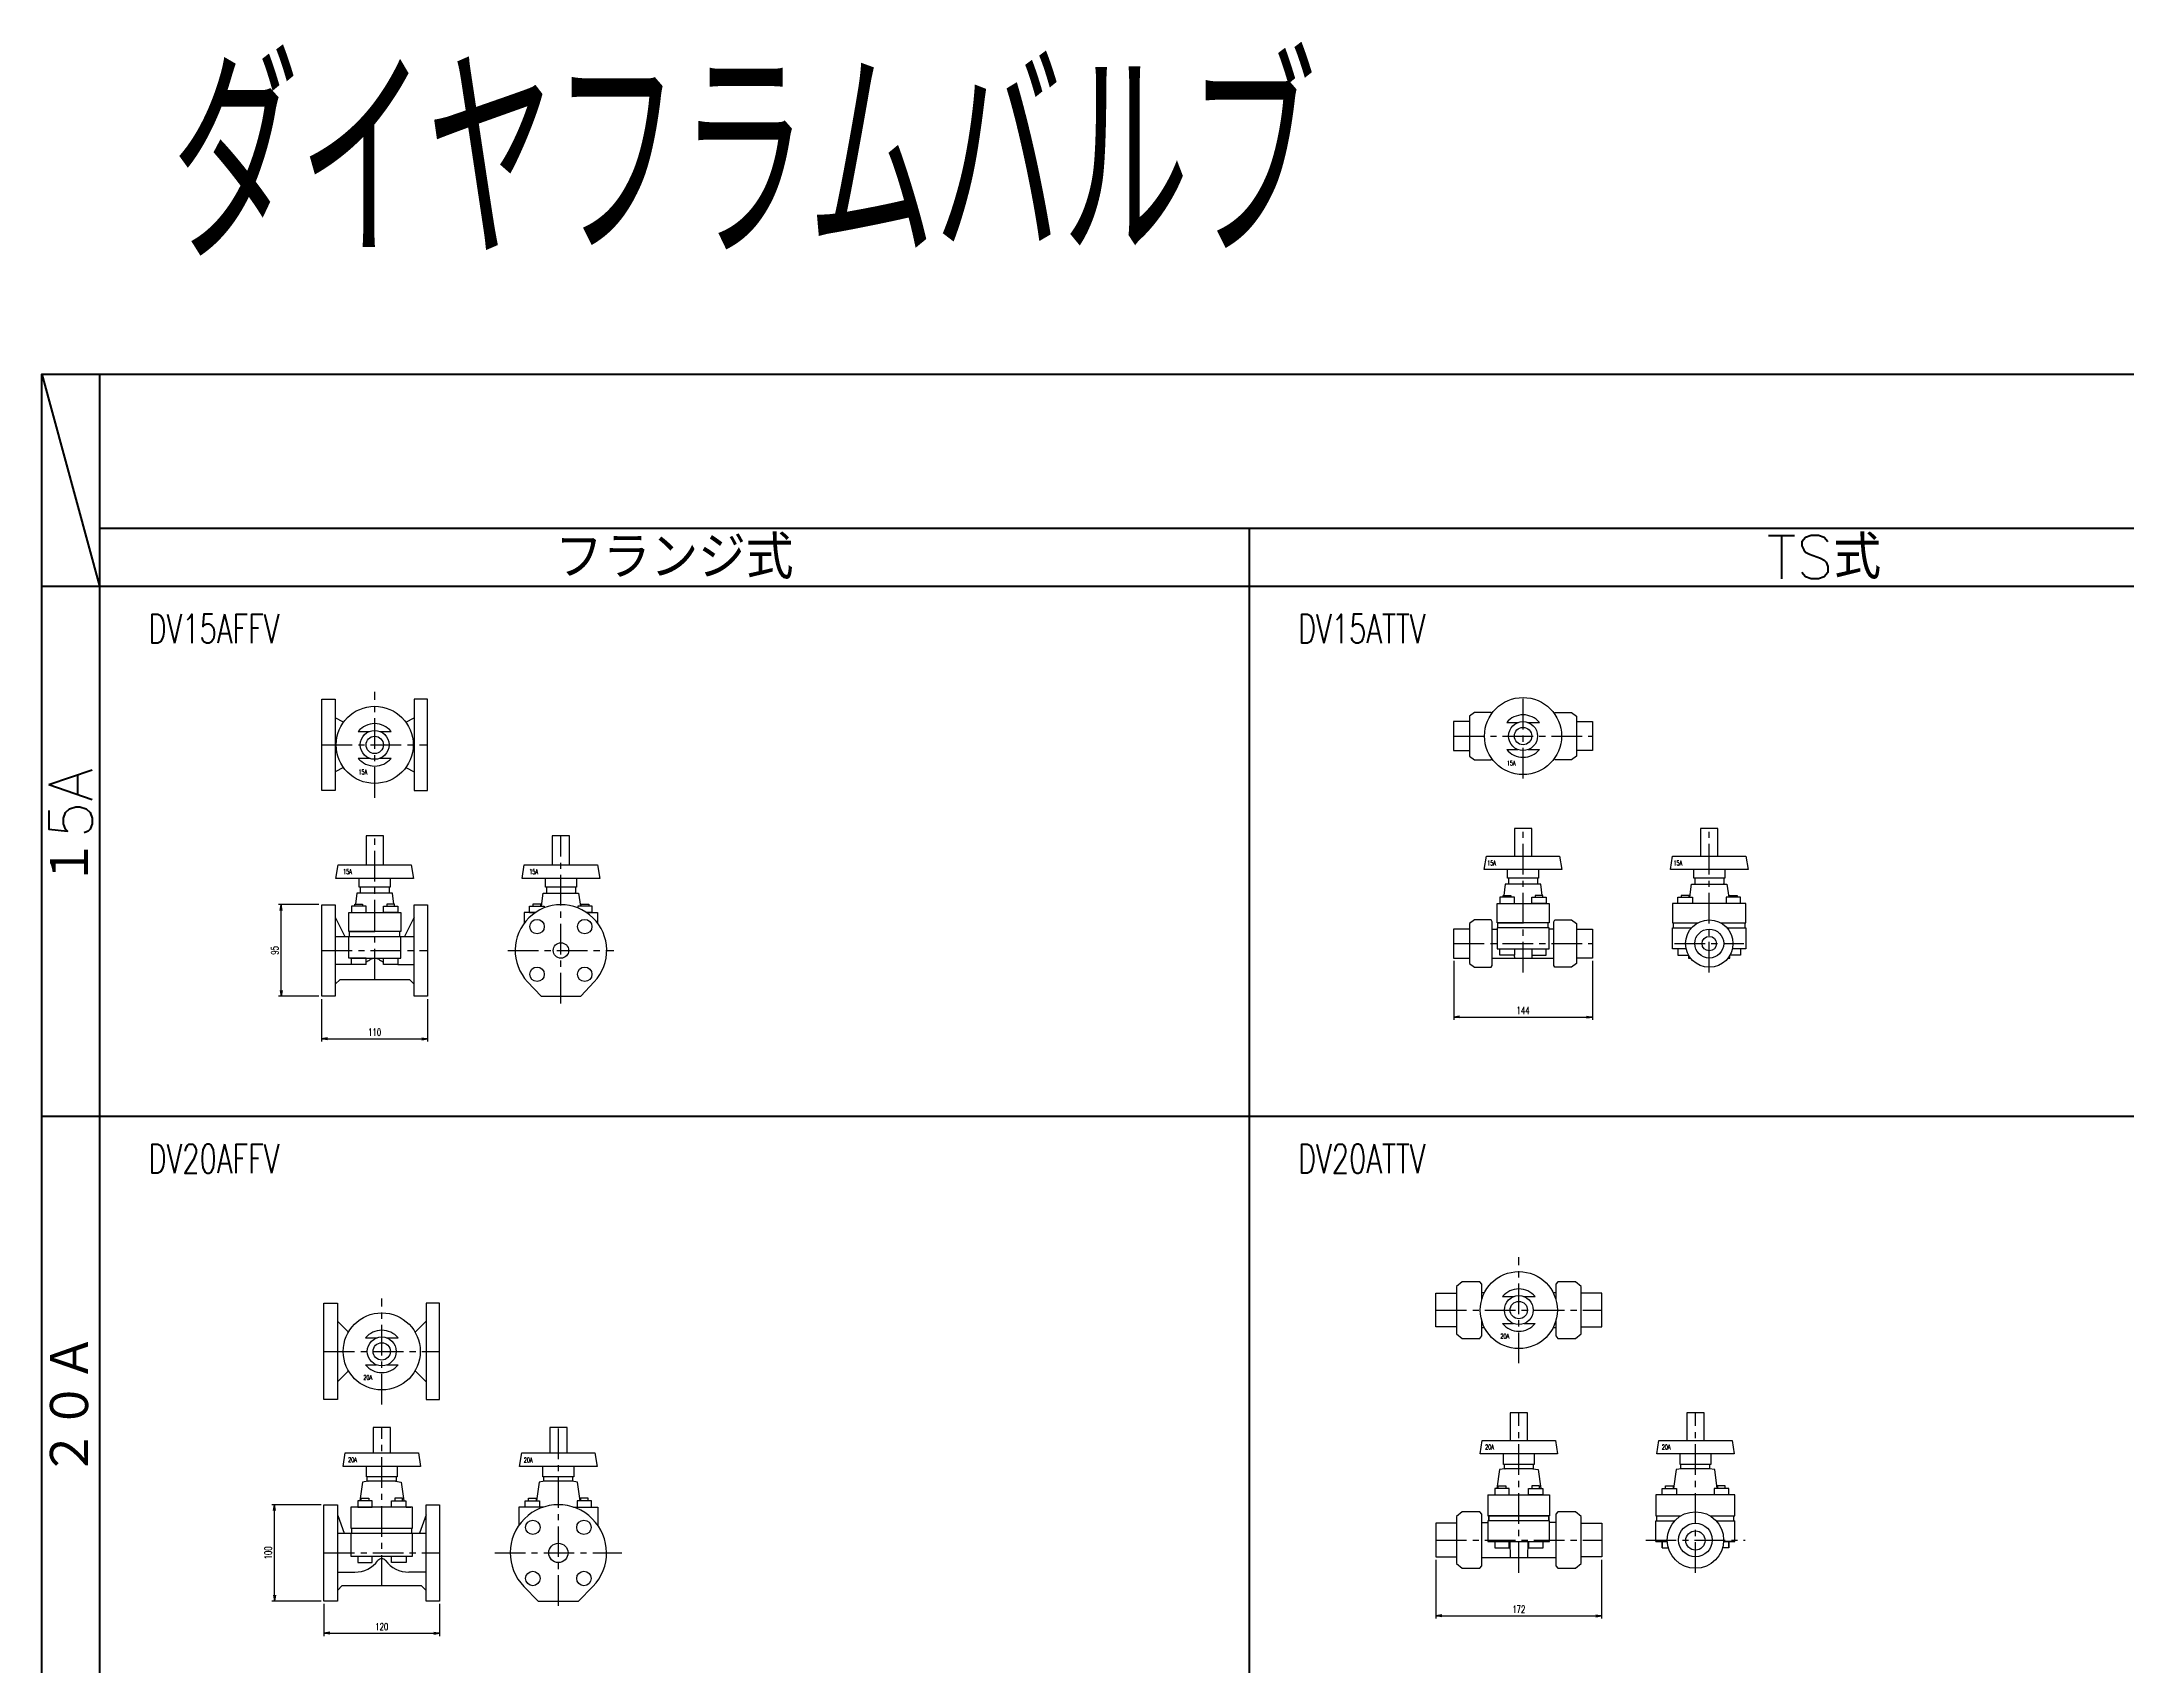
# Model space of a CAD drawing. Header units: millimetres. Extents: x 1711 to 90196, y -23291 to 8516.
# Drawn here: x 28733 to 30897, y -12913 to -11229 of the extents above; entities that cross this region are included whole.
import ezdxf

# ---------------------------------------------------------------- set-up
doc = ezdxf.new("R2010")
doc.units = ezdxf.units.MM
doc.header["$PDMODE"] = 35
doc.linetypes.add('CENTER', pattern=[50.8, 31.75, -6.35, 6.35, -6.35])
for name, color, linetype in [('CEN', 2, 'CENTER'), ('TEXT', 7, 'Continuous'), ('寸法', 2, 'Continuous'), ('配管-CVP', 4, 'Continuous')]:
    doc.layers.add(name, color=color, linetype=linetype)
doc.layers.add('line', color=153, linetype='Continuous', lineweight=50)
doc.styles.add('kpk', font='romans.shx', dxfattribs={"width": 0.7, "bigfont": 'extfont2.shx'})
doc.styles.get("Standard").update_dxf_attribs({"font": 'romans.shx', "bigfont": 'extfont.shx'})
doc.dimstyles.new('KPK-3', dxfattribs={"dimscale": 3, "dimtxt": 2.5, "dimasz": 2, "dimexe": 1, "dimexo": 1, "dimgap": 1, "dimtad": 3, "dimdec": 1, "dimdsep": 46, "dimtxsty": 'kpk', "dimblk": 'OPEN', "dimcen": 2.5, "dimclrd": 2, "dimclre": 2, "dimclrt": 4, "dimadec": 1, "dimazin": 2, "dimtfac": 1, "dimtdec": 1, "dimtmove": 0, "dimatfit": 2, "dimldrblk": 'OPEN', "dimfxl": 0, "dimlwd": -1, "dimlwe": -1, "dimarcsym": 0})

# ---------------------------------------------------------------- blocks, each defined once
blk = doc.blocks.new('_Open')
at = {"color": 0, "linetype": 'ByBlock', "lineweight": -2}
for p, q in [((-1, 0.17), (0, 0)), ((-1, -0.17), (0, 0)), ((0, 0), (-1, 0))]:
    blk.add_line(p, q, dxfattribs=at)
blk = doc.blocks.new('*D3055')
at = {"layer": 'Defpoints', "color": 0, "transparency": 16777216}
for p in [(29023.4, -12219.1), (29133.4, -12219.1), (29133.4, -12263.2)]:
    blk.add_point(p, dxfattribs=at)
at = {"layer": '寸法', "color": 2, "transparency": 16777216}
for p, q in [((29023.4, -12222.1), (29023.4, -12266.2)), ((29133.4, -12222.1), (29133.4, -12266.2)), ((29029.4, -12263.2), (29127.4, -12263.2))]:
    blk.add_line(p, q, dxfattribs=at)
at = {"layer": '寸法', "color": 2, "transparency": 16777216, "xscale": 6, "yscale": 6, "zscale": 6, "rotation": 180}
blk.add_blockref('_Open', (29023.4, -12263.2), dxfattribs=at)
at = {"layer": '寸法', "color": 2, "transparency": 16777216, "xscale": 6, "yscale": 6, "zscale": 6}
blk.add_blockref('_Open', (29133.4, -12263.2), dxfattribs=at)
at = {"layer": '寸法', "color": 4, "transparency": 16777216, "insert": (29078.4, -12256.5), "char_height": 7.5, "attachment_point": 5, "style": 'kpk', "bg_fill": 3, "box_fill_scale": 1.1, "bg_fill_color": 256, "bg_fill_true_color": 13158600, "bg_fill_transparency": 0}
blk.add_mtext('110', dxfattribs=at)
blk = doc.blocks.new('*D3056')
at = {"layer": 'Defpoints', "color": 0, "transparency": 16777216}
for p in [(29025.8, -12846.7), (29145.8, -12846.7), (29145.8, -12880.1)]:
    blk.add_point(p, dxfattribs=at)
at = {"layer": '寸法', "color": 2, "transparency": 16777216}
for p, q in [((29025.8, -12849.7), (29025.8, -12883.1)), ((29145.8, -12849.7), (29145.8, -12883.1)), ((29031.8, -12880.1), (29139.8, -12880.1))]:
    blk.add_line(p, q, dxfattribs=at)
at = {"layer": '寸法', "color": 2, "transparency": 16777216, "xscale": 6, "yscale": 6, "zscale": 6, "rotation": 180}
blk.add_blockref('_Open', (29025.8, -12880.1), dxfattribs=at)
at = {"layer": '寸法', "color": 2, "transparency": 16777216, "xscale": 6, "yscale": 6, "zscale": 6}
blk.add_blockref('_Open', (29145.8, -12880.1), dxfattribs=at)
at = {"layer": '寸法', "color": 4, "transparency": 16777216, "insert": (29085.8, -12873.3), "char_height": 7.5, "attachment_point": 5, "style": 'kpk', "bg_fill": 3, "box_fill_scale": 1.1, "bg_fill_color": 256, "bg_fill_true_color": 13158600, "bg_fill_transparency": 0}
blk.add_mtext('120', dxfattribs=at)
blk = doc.blocks.new('*D3065')
at = {"layer": 'Defpoints', "color": 0, "transparency": 16777216}
for p in [(30198.5, -12179.5), (30342.5, -12179.5), (30342.5, -12240.7)]:
    blk.add_point(p, dxfattribs=at)
at = {"layer": '寸法', "color": 2, "transparency": 16777216}
for p, q in [((30198.5, -12182.5), (30198.5, -12243.7)), ((30342.5, -12182.5), (30342.5, -12243.7)), ((30204.5, -12240.7), (30336.5, -12240.7))]:
    blk.add_line(p, q, dxfattribs=at)
at = {"layer": '寸法', "color": 2, "transparency": 16777216, "xscale": 6, "yscale": 6, "zscale": 6, "rotation": 180}
blk.add_blockref('_Open', (30198.5, -12240.7), dxfattribs=at)
at = {"layer": '寸法', "color": 2, "transparency": 16777216, "xscale": 6, "yscale": 6, "zscale": 6}
blk.add_blockref('_Open', (30342.5, -12240.7), dxfattribs=at)
at = {"layer": '寸法', "color": 4, "transparency": 16777216, "insert": (30270.5, -12234), "char_height": 7.5, "attachment_point": 5, "style": 'kpk', "bg_fill": 3, "box_fill_scale": 1.1, "bg_fill_color": 256, "bg_fill_true_color": 13158600, "bg_fill_transparency": 0}
blk.add_mtext('144', dxfattribs=at)
blk = doc.blocks.new('*D3066')
at = {"layer": 'Defpoints', "color": 0, "transparency": 16777216}
for p in [(30180.1, -12800.8), (30352.1, -12800.8), (30352.1, -12861.9)]:
    blk.add_point(p, dxfattribs=at)
at = {"layer": '寸法', "color": 2, "transparency": 16777216}
for p, q in [((30180.1, -12803.8), (30180.1, -12864.9)), ((30352.1, -12803.8), (30352.1, -12864.9)), ((30186.1, -12861.9), (30346.1, -12861.9))]:
    blk.add_line(p, q, dxfattribs=at)
at = {"layer": '寸法', "color": 2, "transparency": 16777216, "xscale": 6, "yscale": 6, "zscale": 6, "rotation": 180}
blk.add_blockref('_Open', (30180.1, -12861.9), dxfattribs=at)
at = {"layer": '寸法', "color": 2, "transparency": 16777216, "xscale": 6, "yscale": 6, "zscale": 6}
blk.add_blockref('_Open', (30352.1, -12861.9), dxfattribs=at)
at = {"layer": '寸法', "color": 4, "transparency": 16777216, "insert": (30266.1, -12855.2), "char_height": 7.5, "attachment_point": 5, "style": 'kpk', "bg_fill": 3, "box_fill_scale": 1.1, "bg_fill_color": 256, "bg_fill_true_color": 13158600, "bg_fill_transparency": 0}
blk.add_mtext('172', dxfattribs=at)
blk = doc.blocks.new('*D3000')
at = {"layer": 'Defpoints', "color": 0, "transparency": 16777216}
for p in [(28981.5, -12124.1), (29023.4, -12124.1), (29023.4, -12219.1)]:
    blk.add_point(p, dxfattribs=at)
at = {"layer": '寸法', "color": 2, "transparency": 16777216}
for p, q in [((29020.4, -12124.1), (28978.5, -12124.1)), ((28981.5, -12213.1), (28981.5, -12130.1)), ((29020.4, -12219.1), (28978.5, -12219.1))]:
    blk.add_line(p, q, dxfattribs=at)
at = {"layer": '寸法', "color": 2, "transparency": 16777216, "xscale": 6, "yscale": 6, "zscale": 6}
for p, rotation in [((28981.5, -12124.1), 90), ((28981.5, -12219.1), 270)]:
    blk.add_blockref('_Open', p, dxfattribs=dict(at, rotation=rotation))
at = {"layer": '寸法', "color": 4, "transparency": 16777216, "insert": (28974.7, -12171.6), "char_height": 7.5, "attachment_point": 5, "rotation": 90, "style": 'kpk', "bg_fill": 3, "box_fill_scale": 1.1, "bg_fill_color": 256, "bg_fill_true_color": 13158600, "bg_fill_transparency": 0}
blk.add_mtext('95', dxfattribs=at)
blk = doc.blocks.new('*D3001')
at = {"layer": 'Defpoints', "color": 0, "transparency": 16777216}
for p in [(28974.6, -12746.7), (29025.8, -12746.7), (29025.8, -12846.7)]:
    blk.add_point(p, dxfattribs=at)
at = {"layer": '寸法', "color": 2, "transparency": 16777216}
for p, q in [((29022.8, -12746.7), (28971.6, -12746.7)), ((28974.6, -12840.7), (28974.6, -12752.7)), ((29022.8, -12846.7), (28971.6, -12846.7))]:
    blk.add_line(p, q, dxfattribs=at)
at = {"layer": '寸法', "color": 2, "transparency": 16777216, "xscale": 6, "yscale": 6, "zscale": 6}
for p, rotation in [((28974.6, -12746.7), 90), ((28974.6, -12846.7), 270)]:
    blk.add_blockref('_Open', p, dxfattribs=dict(at, rotation=rotation))
at = {"layer": '寸法', "color": 4, "transparency": 16777216, "insert": (28967.9, -12796.7), "char_height": 7.5, "attachment_point": 5, "rotation": 90, "style": 'kpk', "bg_fill": 3, "box_fill_scale": 1.1, "bg_fill_color": 256, "bg_fill_true_color": 13158600, "bg_fill_transparency": 0}
blk.add_mtext('100', dxfattribs=at)
blk = doc.blocks.new('A$C6bc3108f')
at = {"layer": 'line'}
for p, q in [((60, 0), (60, -9920)), ((60, -160), (4833.4, -160)), ((1253.3, -160), (1253.3, -9920)), ((0, -220), (4833.4, -220)), ((0, -770), (4833.4, -770))]:
    blk.add_line(p, q, dxfattribs=at)
blk.add_lwpolyline([(0, 0), (4833.4, 0), (4833.4, -9920), (0, -9920), (0, 0), (60, -220)], dxfattribs=at)
for s, insert, char_height, attachment_point in [('フランジ式', (656.7, -190), 45, 5), ('TS式', (1850, -190), 45, 5), ('{\\W0.7;DV15AFFV}', (110.7, -264.1), 30, 4), ('{\\W0.7;DV15ATTV}', (1304, -264.1), 30, 4), ('{\\W0.7;DV20AFFV}', (110.7, -814.1), 30, 4), ('{\\W0.7;DV20ATTV}', (1304, -814.1), 30, 4)]:
    blk.add_mtext(s, dxfattribs=dict(at, insert=insert, char_height=char_height, attachment_point=attachment_point))
at = {"layer": 'line', "char_height": 45, "attachment_point": 5, "rotation": 90}
for s, insert in [('１5A', (30, -470)), ('２０Ａ', (30, -1070))]:
    blk.add_mtext(s, dxfattribs=dict(at, insert=insert))

msp = doc.modelspace()

# ---------------------------------------------------------------- linework, layer by layer
at = {"layer": 'CEN'}
for p, q in [((29078.4392, -12013.3184), (29078.4392, -11903.3184)), ((30270.4707, -11993.1812), (30270.4707, -11905.1812)), ((29023.4392, -11958.3184), (29133.4392, -11958.3184)), ((30198.4707, -11949.1812), (30342.4707, -11949.1812)), ((29078.4392, -12201.6342), (29078.4392, -12052.6342)), ((29271.7652, -12226.6342), (29271.7652, -12052.6342)), ((30270.4707, -12194.4969), (30270.4707, -12045.4969)), ((30463.7967, -12194.4969), (30463.7967, -12045.4969)), ((29023.4392, -12171.6342), (29133.4392, -12171.6342)), ((29216.7652, -12171.6342), (29326.7652, -12171.6342)), ((30198.4707, -12164.4969), (30342.4707, -12164.4969)), ((30427.7967, -12164.4969), (30499.7967, -12164.4969)), ((30266.1139, -12599.8051), (30266.1139, -12489.8051)), ((29085.8004, -12642.6726), (29085.8004, -12532.6726)), ((30180.1139, -12544.8051), (30352.1139, -12544.8051)), ((29025.8004, -12587.6726), (29145.8004, -12587.6726)), ((30266.1139, -12817.3499), (30266.1139, -12651.5499)), ((30449.4399, -12817.3499), (30449.4399, -12651.5499)), ((29085.8004, -12830.7174), (29085.8004, -12666.7174)), ((29269.1265, -12851.7174), (29269.1265, -12666.7174)), ((30180.1139, -12783.3499), (30352.1139, -12783.3499)), ((30397.8399, -12783.3499), (30501.0399, -12783.3499)), ((29025.8004, -12796.7174), (29145.8004, -12796.7174)), ((29203.1265, -12796.7174), (29335.1265, -12796.7174))]:
    msp.add_line(p, q, dxfattribs=at)
at = {"layer": '配管-CVP', "color": 0, "linetype": 'ByBlock'}
for p, q in [((29046.1688, -11934.6832), (29037.4392, -11930.3184)), ((29110.7096, -11934.6832), (29119.4392, -11930.3184)), ((30253.5001, -11935.1812), (30265.0855, -11935.1812)), ((30275.8559, -11935.1812), (30287.4413, -11935.1812)), ((30253.5001, -11963.1812), (30265.0855, -11963.1812)), ((30275.8559, -11963.1812), (30287.4413, -11963.1812)), ((29046.1688, -11981.9536), (29037.4392, -11986.3184)), ((29110.7096, -11981.9536), (29119.4392, -11986.3184)), ((29063.4392, -12105.8342), (29063.4392, -12112.1342)), ((29093.4392, -12105.8342), (29093.4392, -12112.1342)), ((29256.7652, -12105.8342), (29256.7652, -12112.1342)), ((29286.7652, -12105.8342), (29286.7652, -12112.1342)), ((30255.4707, -12096.6969), (30255.4707, -12102.9969)), ((30285.4707, -12096.6969), (30285.4707, -12102.9969)), ((30448.7967, -12096.6969), (30448.7967, -12102.9969)), ((30478.7967, -12096.6969), (30478.7967, -12102.9969)), ((29037.4392, -12137.1342), (29047.4392, -12157.1342)), ((29119.4392, -12137.1342), (29109.4392, -12157.1342)), ((29037.4392, -12157.1342), (29119.4392, -12157.1342)), ((29104.6892, -12157.1342), (29104.6892, -12152.1342)), ((30238.4956, -12149.4969), (30243.4707, -12149.4969)), ((30296.7207, -12147.9969), (30296.7207, -12142.9969)), ((30302.4458, -12149.4969), (30297.4707, -12149.4969)), ((30426.5467, -12147.9969), (30426.5467, -12142.9969)), ((30501.0467, -12147.9969), (30501.0467, -12142.9969)), ((29054.4374, -12186.1342), (29054.4392, -12179.6342)), ((29087.4374, -12186.1342), (29087.4392, -12179.6342)), ((30238.4956, -12179.4969), (30302.4458, -12179.4969)), ((30261.3374, -12176.4969), (30261.4707, -12179.4969)), ((30279.604, -12176.4969), (30279.4707, -12179.4969)), ((29069.4408, -12186.1342), (29037.4392, -12186.1342)), ((29102.4408, -12186.1342), (29087.4377, -12186.1342)), ((30230.3928, -12526.8051), (30227.5807, -12526.8051)), ((30304.6471, -12526.8051), (30301.8351, -12526.8051)), ((30249.1434, -12530.8051), (30260.7288, -12530.8051)), ((30271.4991, -12530.8051), (30283.0845, -12530.8051)), ((29039.8004, -12556.1726), (29051.1594, -12567.6726)), ((29131.8004, -12556.1726), (29120.4415, -12567.6726)), ((30227.5807, -12562.8051), (30230.3928, -12562.8051)), ((30249.1434, -12558.8051), (30260.7288, -12558.8051)), ((30271.4991, -12558.8051), (30283.0845, -12558.8051)), ((30301.8351, -12562.8051), (30304.6471, -12562.8051)), ((29068.8299, -12573.6726), (29080.4153, -12573.6726)), ((29091.1856, -12573.6726), (29102.771, -12573.6726)), ((29039.8004, -12619.1726), (29051.1594, -12607.6726)), ((29068.8299, -12601.6726), (29080.4153, -12601.6726)), ((29091.1856, -12601.6726), (29102.771, -12601.6726)), ((29120.4415, -12607.6726), (29131.8004, -12619.1726)), ((29254.1265, -12722.2174), (29254.1265, -12717.9174)), ((29284.1265, -12722.2174), (29284.1265, -12717.9174)), ((30434.4399, -12709.3499), (30434.4399, -12705.0499)), ((30464.4399, -12709.3499), (30464.4399, -12705.0499)), ((30234.1139, -12736.3499), (30298.1139, -12736.3499)), ((30234.1139, -12736.3499), (30234.1139, -12758.3499)), ((30291.3627, -12736.3499), (30296.1139, -12736.3499)), ((30298.1139, -12736.3499), (30298.1139, -12758.3499)), ((29040.1087, -12758.0542), (29046.8004, -12776.2174)), ((29111.0493, -12749.2174), (29115.8004, -12749.2174)), ((29131.8004, -12757.2174), (29124.8004, -12776.2174)), ((30227.5807, -12765.3499), (30234.1139, -12765.3499)), ((30304.6471, -12765.3499), (30298.1139, -12765.3499)), ((30408.4399, -12763.3499), (30428.0276, -12763.3499)), ((30408.4399, -12784.8499), (30408.4399, -12763.3499)), ((30409.4399, -12763.3499), (30409.4399, -12758.3499)), ((30470.8523, -12763.3499), (30490.4399, -12763.3499)), ((30489.4399, -12763.3499), (30489.4399, -12758.3499)), ((30490.4399, -12784.8499), (30490.4399, -12763.3499)), ((29039.8004, -12776.2174), (29131.8004, -12776.2174)), ((29054.5504, -12776.2174), (29054.5504, -12771.2174)), ((29117.0504, -12776.2174), (29117.0504, -12771.2174)), ((30256.6139, -12784.8499), (30257.1139, -12801.3499)), ((30275.6139, -12784.8499), (30275.1139, -12801.3499)), ((30227.5807, -12801.3499), (30304.6471, -12801.3499)), ((30414.9399, -12791.3499), (30420.9884, -12791.3499)), ((30483.9399, -12791.3499), (30477.8915, -12791.3499)), ((29039.8004, -12816.7174), (29057.8004, -12816.7174)), ((29131.8004, -12816.7174), (29113.8004, -12816.7174))]:
    msp.add_line(p, q, dxfattribs=at)
for points in [[(29023.4392, -11910.8184), (29037.4392, -11910.8184), (29037.4392, -12005.8184), (29023.4392, -12005.8184)], [(29133.4392, -11910.8184), (29119.4392, -11910.8184), (29119.4392, -12005.8184), (29133.4392, -12005.8184)], [(30232.4707, -12073.6969), (30308.4707, -12073.6969), (30310.7107, -12087.6969), (30230.2307, -12087.6969)], [(30504.0367, -12087.6969), (30423.5567, -12087.6969), (30425.7967, -12073.6969), (30501.7967, -12073.6969)], [(29118.6792, -12096.8342), (29038.1992, -12096.8342), (29040.4392, -12082.8342), (29116.4392, -12082.8342)], [(29312.0052, -12096.8342), (29231.5252, -12096.8342), (29233.7652, -12082.8342), (29309.7652, -12082.8342)], [(30246.4707, -12116.4969), (30246.4707, -12122.9969), (30261.4707, -12122.9969), (30261.4707, -12116.4969)], [(30294.4707, -12116.4969), (30294.4707, -12122.9969), (30279.4707, -12122.9969), (30279.4707, -12116.4969)], [(29105.4392, -12152.1342), (29051.4392, -12152.1342), (29051.4392, -12132.1342), (29105.4392, -12132.1342)], [(29054.4392, -12125.6342), (29054.4392, -12132.1342), (29069.4392, -12132.1342), (29069.4392, -12125.6342)], [(29102.4392, -12125.6342), (29102.4392, -12132.1342), (29087.4392, -12132.1342), (29087.4392, -12125.6342)], [(30297.4707, -12142.9969), (30243.4707, -12142.9969), (30243.4707, -12122.9969), (30297.4707, -12122.9969)], [(29025.8004, -12537.6726), (29039.8004, -12537.6726), (29039.8004, -12637.6726), (29025.8004, -12637.6726)], [(29145.8004, -12537.6726), (29131.8004, -12537.6726), (29131.8004, -12637.6726), (29145.8004, -12637.6726)], [(30228.1139, -12680.0499), (30304.1139, -12680.0499), (30306.3539, -12694.0499), (30225.8739, -12694.0499)], [(30411.4399, -12680.0499), (30487.4399, -12680.0499), (30489.6799, -12694.0499), (30409.1999, -12694.0499)], [(29047.8004, -12692.9174), (29123.8004, -12692.9174), (29126.0404, -12706.9174), (29045.5604, -12706.9174)], [(29231.1265, -12692.9174), (29307.1265, -12692.9174), (29309.3665, -12706.9174), (29228.8865, -12706.9174)], [(29060.8004, -12742.7174), (29060.8004, -12749.2174), (29075.8004, -12749.2174), (29075.8004, -12742.7174)], [(29110.8004, -12742.7174), (29110.8004, -12749.2174), (29095.8004, -12749.2174), (29095.8004, -12742.7174)], [(30241.1139, -12729.8499), (30241.1139, -12736.3499), (30256.1139, -12736.3499), (30256.1139, -12729.8499)], [(30291.1139, -12729.8499), (30291.1139, -12736.3499), (30276.1139, -12736.3499), (30276.1139, -12729.8499)], [(29053.8004, -12749.2174), (29053.8004, -12771.2174), (29117.8004, -12771.2174), (29117.8004, -12749.2174)], [(30234.1139, -12758.3499), (30298.1139, -12758.3499)], [(30298.1139, -12784.8499), (30298.1139, -12763.3499), (30234.1139, -12763.3499), (30234.1139, -12784.8499)], [(30234.8639, -12763.3499), (30234.8639, -12758.3499)], [(30297.3639, -12763.3499), (30297.3639, -12758.3499)], [(30408.4399, -12784.8499), (30420.1784, -12784.8499)], [(30414.9399, -12791.3499), (30414.9399, -12784.8499)], [(30490.4399, -12784.8499), (30478.7015, -12784.8499)], [(30483.9399, -12791.3499), (30483.9399, -12784.8499)]]:
    msp.add_lwpolyline(points, close=True, dxfattribs=at)
for points in [[(29083.8244, -11944.3184), (29095.4098, -11944.3184, 0.471404521), (29061.4687, -11944.3184), (29073.0541, -11944.3184)], [(29073.0541, -11972.3184), (29061.4687, -11972.3184, 0.471404521), (29095.4098, -11972.3184), (29083.8244, -11972.3184)], [(29069.4404, -12183.6729, 0.046957173), (29073.3646, -12181.2888, -0.118733387), (29077.2413, -12179.6342)], [(29079.6372, -12179.6342, -0.118733387), (29083.5138, -12181.2888, 0.046957173), (29087.4381, -12183.6729)], [(29089.8004, -12804.7174, 0.500000129), (29081.8004, -12804.7174)]]:
    msp.add_lwpolyline(points, format="xyb", dxfattribs=at)
for points in [[(30214.8956, -11934.1812), (30198.4707, -11934.1812), (30198.4707, -11964.1812), (30214.8956, -11964.1812)], [(30238.0685, -11925.727), (30237.4956, -11924.5812), (30220.1822, -11924.5812), (30214.8956, -11928.4312), (30214.8956, -11969.9312), (30220.1822, -11973.7812), (30237.4956, -11973.7812), (30238.0685, -11972.6354)], [(30302.8729, -11925.727), (30303.4458, -11924.5812), (30320.7592, -11924.5812), (30326.0458, -11928.4312), (30326.0458, -11969.9312), (30320.7592, -11973.7812), (30303.4458, -11973.7812), (30302.8729, -11972.6354)], [(30326.0458, -11934.1812), (30342.4707, -11934.1812), (30342.4707, -11964.1812), (30326.0458, -11964.1812)], [(29087.4392, -12082.8342), (29087.4392, -12052.6342), (29069.4392, -12052.6342), (29069.4392, -12082.8342)], [(29280.7652, -12082.8342), (29280.7652, -12052.6342), (29262.7652, -12052.6342), (29262.7652, -12082.8342)], [(30279.4707, -12073.6969), (30279.4707, -12045.1969), (30261.4707, -12045.1969), (30261.4707, -12073.6969)], [(30472.7967, -12073.6969), (30472.7967, -12045.1969), (30454.7967, -12045.1969), (30454.7967, -12073.6969)], [(30286.4707, -12087.6969), (30286.4707, -12096.6969), (30254.4707, -12096.6969), (30254.4707, -12087.6969)], [(30479.7967, -12087.6969), (30479.7967, -12096.6969), (30447.7967, -12096.6969), (30447.7967, -12087.6969)], [(29098.4524, -12123.6342), (29096.8076, -12112.1342), (29060.0708, -12112.1342), (29058.6366, -12123.6342)], [(29094.4392, -12096.8342), (29094.4392, -12105.8342), (29062.4392, -12105.8342), (29062.4392, -12096.8342)], [(29251.4889, -12125.6342), (29253.3968, -12112.1342), (29290.1337, -12112.1342), (29292.0416, -12125.6342)], [(29287.7652, -12096.8342), (29287.7652, -12105.8342), (29255.7652, -12105.8342), (29255.7652, -12096.8342)], [(30249.9707, -12116.4969), (30249.9707, -12114.4969), (30257.9707, -12114.4969), (30257.9707, -12116.4969)], [(30290.4839, -12114.4969), (30288.8391, -12102.9969), (30252.1023, -12102.9969), (30250.6681, -12114.4969)], [(30290.9707, -12116.4969), (30290.9707, -12114.4969), (30282.9707, -12114.4969), (30282.9707, -12116.4969)], [(30431.2967, -12122.9969), (30431.2967, -12116.4969), (30446.2967, -12116.4969), (30446.2967, -12122.9969)], [(30442.7967, -12116.4969), (30442.7967, -12114.4969), (30434.7967, -12114.4969), (30434.7967, -12116.4969)], [(30443.5204, -12116.4969), (30445.4283, -12102.9969), (30482.1651, -12102.9969), (30484.073, -12116.4969)], [(30496.2967, -12122.9969), (30496.2967, -12116.4969), (30481.2967, -12116.4969), (30481.2967, -12122.9969)], [(30484.7967, -12116.4969), (30484.7967, -12114.4969), (30492.7967, -12114.4969), (30492.7967, -12116.4969)], [(29057.9392, -12125.6342), (29057.9392, -12123.6342), (29065.9392, -12123.6342), (29065.9392, -12125.6342)], [(29098.9392, -12125.6342), (29098.9392, -12123.6342), (29090.9392, -12123.6342), (29090.9392, -12125.6342)], [(29239.2652, -12132.1342), (29245.3834, -12132.1342), (29233.7652, -12132.1342), (29233.7652, -12143.1342)], [(29239.2652, -12132.1342), (29239.2652, -12125.6342), (29254.2652, -12125.6342), (29254.2652, -12127.4754)], [(29250.7652, -12125.6342), (29250.7652, -12123.6342), (29242.7652, -12123.6342), (29242.7652, -12125.6342)], [(29304.2652, -12132.1342), (29304.2652, -12125.6342), (29289.2652, -12125.6342), (29289.2652, -12127.4754)], [(29292.7652, -12125.6342), (29292.7652, -12123.6342), (29300.7652, -12123.6342), (29300.7652, -12125.6342)], [(29304.2652, -12132.1342), (29298.1471, -12132.1342), (29309.7652, -12132.1342), (29309.7652, -12143.1342)], [(30475.7512, -12142.9969), (30501.7967, -12142.9969), (30501.7967, -12122.9969), (30425.7967, -12122.9969), (30425.7967, -12142.9969), (30451.8422, -12142.9969)], [(29069.4411, -12186.1342), (29069.4392, -12179.6342), (29051.4392, -12179.6342), (29051.4392, -12157.1342)], [(29052.1892, -12157.1342), (29052.1892, -12152.1342), (29078.4392, -12152.1342)], [(29053.4392, -12179.6342), (29105.4392, -12179.6342), (29105.4392, -12157.1342)], [(30244.2207, -12147.9969), (30244.2207, -12142.9969), (30270.4707, -12142.9969)], [(30439.8194, -12169.9969), (30425.7967, -12169.9969), (30425.7967, -12147.9969), (30445.5509, -12147.9969)], [(30482.0425, -12147.9969), (30501.7967, -12147.9969), (30501.7967, -12169.9969), (30487.774, -12169.9969)], [(29102.4392, -12179.6342), (29102.4411, -12186.1342), (29119.4392, -12186.1342)], [(30431.2967, -12169.9969), (30431.2967, -12176.4969), (30441.7931, -12176.4969)], [(30442.2967, -12177.4514), (30442.2967, -12179.4969), (30444.299, -12179.4969)], [(30483.2944, -12179.4969), (30485.2967, -12179.4969), (30485.2967, -12177.4514)], [(30496.2967, -12169.9969), (30496.2967, -12176.4969), (30485.8004, -12176.4969)], [(29037.4392, -12206.6342), (29042.4392, -12201.6342), (29114.4392, -12201.6342), (29119.4392, -12206.6342)], [(30201.3807, -12562.3051), (30180.1139, -12562.3051), (30180.1139, -12527.3051), (30201.3807, -12527.3051)], [(30227.5807, -12534.0724), (30227.5807, -12518.0051), (30225.7807, -12515.5051), (30207.1854, -12515.5051), (30201.3807, -12520.3051), (30201.3807, -12569.3051), (30207.1854, -12574.1051), (30225.7807, -12574.1051), (30227.5807, -12571.6051), (30227.5807, -12555.5379)], [(30304.6471, -12555.5379), (30304.6471, -12571.6051), (30306.4471, -12574.1051), (30325.0425, -12574.1051), (30330.8471, -12569.3051), (30330.8471, -12520.3051), (30325.0425, -12515.5051), (30306.4471, -12515.5051), (30304.6471, -12518.0051), (30304.6471, -12534.0724)], [(30330.8471, -12562.3051), (30352.1139, -12562.3051), (30352.1139, -12527.3051), (30330.8471, -12527.3051)], [(30275.1139, -12680.0499), (30275.1139, -12651.5499), (30257.1139, -12651.5499), (30257.1139, -12680.0499)], [(30458.4399, -12680.2141), (30458.4399, -12651.5499), (30440.4399, -12651.5499), (30440.4399, -12680.0499)], [(29094.8004, -12692.9174), (29094.8004, -12666.7174), (29076.8004, -12666.7174), (29076.8004, -12692.9174)], [(29278.1265, -12692.9174), (29278.1265, -12666.7174), (29260.1265, -12666.7174), (29260.1265, -12692.9174)], [(30282.1139, -12694.0499), (30282.1139, -12705.0499), (30250.1139, -12705.0499), (30250.1139, -12694.0499)], [(30465.4399, -12694.0499), (30465.4399, -12705.0499), (30433.4399, -12705.0499), (30433.4399, -12694.0499)], [(29071.3367, -12722.2328), (29065.8004, -12723.2174), (29063.0408, -12742.7174)], [(29101.8004, -12706.9174), (29101.8004, -12717.9174), (29069.8004, -12717.9174), (29069.8004, -12706.9174)], [(29100.8004, -12717.9174), (29100.8004, -12722.2174), (29070.8004, -12722.2174), (29070.8004, -12717.9174)], [(29100.1773, -12722.2174), (29105.8004, -12723.2174), (29108.5601, -12742.7174)], [(29291.6707, -12742.7174), (29289.1265, -12723.2174), (29283.5034, -12722.2174), (29254.7496, -12722.2174), (29249.1265, -12723.2174), (29246.3668, -12742.7174)], [(29285.1265, -12706.9174), (29285.1265, -12717.9174), (29253.1265, -12717.9174), (29253.1265, -12706.9174)], [(30251.6502, -12709.3653), (30246.1139, -12710.3499), (30243.3543, -12729.8499)], [(30281.1139, -12705.0499), (30281.1139, -12709.3499), (30251.1139, -12709.3499), (30251.1139, -12705.0499)], [(30280.4908, -12709.3499), (30286.1139, -12710.3499), (30288.8735, -12729.8499)], [(30471.9842, -12729.8499), (30469.4399, -12710.3499), (30463.8168, -12709.3499), (30435.063, -12709.3499), (30429.4399, -12710.3499), (30426.6803, -12729.8499)], [(29064.3004, -12742.7174), (29064.3004, -12739.9174), (29072.3004, -12739.9174), (29072.3004, -12742.7174)], [(29107.3004, -12742.7174), (29107.3004, -12739.9174), (29099.3004, -12739.9174), (29099.3004, -12742.7174)], [(29234.6265, -12749.2174), (29234.6265, -12742.7174), (29249.6265, -12742.7174), (29249.6265, -12749.2174), (29234.6265, -12749.2174)], [(29238.1265, -12742.7174), (29238.1265, -12739.9174), (29246.1265, -12739.9174), (29246.1265, -12742.7174)], [(29303.6265, -12749.2174), (29303.6265, -12742.7174), (29288.6265, -12742.7174), (29288.6265, -12749.2174), (29303.6265, -12749.2174)], [(29300.1265, -12742.7174), (29300.1265, -12739.9174), (29292.1265, -12739.9174), (29292.1265, -12742.7174)], [(30244.6139, -12729.8499), (30244.6139, -12727.0499), (30252.6139, -12727.0499), (30252.6139, -12729.8499)], [(30287.6139, -12729.8499), (30287.6139, -12727.0499), (30279.6139, -12727.0499), (30279.6139, -12729.8499)], [(30464.7203, -12758.3499), (30490.4399, -12758.3499), (30490.4399, -12736.3499), (30408.4399, -12736.3499), (30408.4399, -12758.3499), (30434.1596, -12758.3499)], [(30414.9399, -12736.3499), (30414.9399, -12729.8499), (30429.9399, -12729.8499), (30429.9399, -12736.3499)], [(30418.4399, -12729.8499), (30418.4399, -12727.0499), (30426.4399, -12727.0499), (30426.4399, -12729.8499)], [(30483.9399, -12736.3499), (30483.9399, -12729.8499), (30468.9399, -12729.8499), (30468.9399, -12736.3499)], [(30480.4399, -12729.8499), (30480.4399, -12727.0499), (30472.4399, -12727.0499), (30472.4399, -12729.8499)], [(29253.514, -12749.2174), (29228.1265, -12749.2174), (29228.1265, -12768.0992)], [(29284.739, -12749.2174), (29310.1265, -12749.2174), (29310.1265, -12768.0992)], [(29053.8004, -12776.2174), (29053.8004, -12800.2174), (29117.8004, -12800.2174), (29117.8004, -12776.2174)], [(29060.8004, -12800.2174), (29060.8004, -12806.7174), (29075.8004, -12806.7174), (29075.8004, -12800.2174)], [(29110.9825, -12800.2174), (29110.9825, -12806.7174), (29095.9825, -12806.7174), (29095.9825, -12800.2174)], [(29039.8004, -12835.7174), (29044.8004, -12830.7174), (29126.8004, -12830.7174), (29131.8004, -12835.7174)], [(29233.4243, -12831.7225), (29248.1265, -12846.7174), (29290.1265, -12846.7174), (29304.8286, -12831.7225)]]:
    msp.add_lwpolyline(points, dxfattribs=at)
for points in [[(29306.3276, -12204.2178, 2.317073171), (29237.2028, -12204.2178), (29251.2652, -12219.1342), (29292.2652, -12219.1342)], [(29071.5118, -12722.2174, 0.044027834), (29071.3367, -12722.2328, -0.044027834)], [(30251.8253, -12709.3499, 0.044027834), (30251.6502, -12709.3653, -0.044027834)]]:
    msp.add_lwpolyline(points, format="xyb", close=True, dxfattribs=at)
for centre, radius in [((29078.4392, -11958.3184), 40), ((30270.4707, -11949.1812), 40), ((29078.4392, -11958.3184), 15), ((30270.4707, -11949.1812), 15), ((30270.4707, -11949.1812), 9), ((29078.4392, -11958.3184), 9), ((29247.0165, -12146.8854), 7.5), ((29296.514, -12146.8854), 7.5), ((30463.7967, -12164.4969), 24.6), ((30463.7967, -12164.4969), 15), ((30463.7967, -12164.4969), 7.5), ((29271.7652, -12171.6342), 8), ((29247.0165, -12196.3829), 7.5), ((29296.514, -12196.3829), 7.5), ((30266.1139, -12544.8051), 40), ((29085.8004, -12587.6726), 40), ((30266.1139, -12544.8051), 15), ((30266.1139, -12544.8051), 9), ((29085.8004, -12587.6726), 15), ((29085.8004, -12587.6726), 9), ((29242.61, -12770.2009), 7.5), ((29295.643, -12770.2009), 7.5), ((30449.4399, -12783.3499), 29.3), ((30449.4399, -12783.3499), 17.5), ((29269.1265, -12796.7174), 10), ((30449.4399, -12783.8499), 10), ((29242.61, -12823.2339), 7.5), ((29295.643, -12823.2339), 7.5)]:
    msp.add_circle(centre, radius, dxfattribs=at)
for centre, radius, start, end in [((30270.4707, -11949.1812), 22, 39.521196, 140.478804), ((30270.4707, -11949.1812), 22, 219.521196, 320.478804), ((29064.0623, -12113.1342), 1, 90, 104.0362435), ((29092.8161, -12113.1342), 1, 75.9637565, 90), ((29257.3883, -12113.1342), 1, 90, 104.0362435), ((29286.1421, -12113.1342), 1, 75.9637565, 90), ((30256.0938, -12103.9969), 1, 90, 104.036243), ((30284.8476, -12103.9969), 1, 75.963757, 90), ((30449.4198, -12103.9969), 1, 90, 104.036243), ((30478.1736, -12103.9969), 1, 75.963757, 90), ((30266.1139, -12544.8051), 22, 39.521196, 140.478804), ((29085.8004, -12587.6726), 22, 39.521196, 140.478804), ((30266.1139, -12544.8051), 22, 219.521196, 320.478804), ((29085.8004, -12587.6726), 22, 219.521196, 320.478804), ((29100.0891, -12723.2174), 1, 79.916076, 90), ((29283.4151, -12723.2174), 1, 79.916076, 90), ((30280.4026, -12710.3499), 1, 79.916076, 90), ((30463.7286, -12710.3499), 1, 79.916076, 90), ((29269.1265, -12796.7174), 50, 315.564811, 224.435189), ((29057.8004, -12786.7174), 30, 270.000002, 323.130102), ((29113.8004, -12786.7174), 30, 216.869898, 269.999998)]:
    msp.add_arc(centre, radius, start, end, dxfattribs=at)

# ---------------------------------------------------------------- texts
at = {"layer": 'Defpoints', "color": 6, "linetype": 'ByBlock', "style": 'kpk', "width": 0.6}
for s, p in [('15A', (29061.6587, -11988.9139)), ('15A', (30253.6901, -11979.7767)), ('15A', (29045.6767, -12092.3776)), ('15A', (29239.0027, -12092.3776)), ('15A', (30233.3109, -12083.3543)), ('15A', (30426.637, -12083.3543)), ('20A', (30247.0405, -12574.3588)), ('20A', (29066.727, -12617.2263)), ('20A', (29050.8657, -12702.6463)), ('20A', (29233.3023, -12702.912)), ('20A', (30231.1791, -12689.2787)), ('20A', (30414.5052, -12689.2787))]:
    msp.add_text(s, height=5, dxfattribs=at).set_placement(p)
at = {"layer": 'TEXT', "color": 6, "insert": (29461.7294, -11353.6234), "char_height": 200, "attachment_point": 5}
msp.add_mtext('{\\W0.6;ダイヤフラムバルブ}', dxfattribs=at)

# ---------------------------------------------------------------- dimensions: what is measured, and where the dimension line sits
at = {"layer": '寸法'}
for base, p1, p2, picture, middle in [((29133.4392, -12263.2196), (29023.4392, -12219.1342), (29133.4392, -12219.1342), '*D3055', (29078.4392, -12256.4696)), ((29145.8004, -12880.0528), (29025.8004, -12846.7174), (29145.8004, -12846.7174), '*D3056', (29085.8004, -12873.3028))]:
    dim = msp.add_linear_dim(base=base, p1=p1, p2=p2, dimstyle='KPK-3', dxfattribs=at)
    dim.commit()
    dim.dimension.update_dxf_attribs({"geometry": picture, "text_midpoint": middle})

# ---------------------------------------------------------------- next in the draw order: linework, layer by layer
at = {"layer": '配管-CVP', "color": 0, "linetype": 'ByBlock'}
for points in [[(29133.4392, -12219.1342), (29119.4392, -12219.1342), (29119.4392, -12124.1342), (29133.4392, -12124.1342)], [(29131.8004, -12846.7174), (29131.8004, -12746.7174), (29145.8004, -12746.7174), (29145.8004, -12846.7174)]]:
    msp.add_lwpolyline(points, close=True, dxfattribs=at)

# ---------------------------------------------------------------- next in the draw order: dimensions: what is measured, and where the dimension line sits
at = {"layer": '寸法'}
for base, p1, p2, picture, middle in [((28981.4511, -12124.1342), (29023.4392, -12219.1342), (29023.4392, -12124.1342), '*D3000', (28974.7011, -12171.6342)), ((28974.6104, -12746.7174), (29025.8004, -12846.7174), (29025.8004, -12746.7174), '*D3001', (28967.8604, -12796.7174))]:
    dim = msp.add_linear_dim(base=base, p1=p1, p2=p2, angle=90, dimstyle='KPK-3', dxfattribs=at)
    dim.commit()
    dim.dimension.update_dxf_attribs({"geometry": picture, "text_midpoint": middle})
for base, p1, p2, picture, middle in [((30342.4707, -12240.7409), (30198.4707, -12179.4969), (30342.4707, -12179.4969), '*D3065', (30270.4707, -12233.9909)), ((30352.1139, -12861.9233), (30180.1139, -12800.8499), (30352.1139, -12800.8499), '*D3066', (30266.1139, -12855.1733))]:
    dim = msp.add_linear_dim(base=base, p1=p1, p2=p2, dimstyle='KPK-3', dxfattribs=at)
    dim.commit()
    dim.dimension.update_dxf_attribs({"geometry": picture, "text_midpoint": middle})

# ---------------------------------------------------------------- next in the draw order: linework, layer by layer
at = {"layer": '配管-CVP', "color": 0, "linetype": 'ByBlock'}
for points in [[(29023.4392, -12219.1342), (29023.4392, -12124.1342), (29037.4392, -12124.1342), (29037.4392, -12219.1342)], [(30237.4956, -12139.8969), (30220.1822, -12139.8969), (30214.8956, -12143.7469), (30214.8956, -12185.2469), (30220.1822, -12189.0969), (30237.4956, -12189.0969), (30238.4956, -12187.0969), (30238.4956, -12141.8969)], [(30303.4458, -12139.8969), (30320.7592, -12139.8969), (30326.0458, -12143.7469), (30326.0458, -12185.2469), (30320.7592, -12189.0969), (30303.4458, -12189.0969), (30302.4458, -12187.0969), (30302.4458, -12141.8969)], [(29039.8004, -12846.7174), (29025.8004, -12846.7174), (29025.8004, -12746.7174), (29039.8004, -12746.7174)], [(30225.7807, -12812.6499), (30227.5807, -12810.1499), (30227.5807, -12756.5499), (30225.7807, -12754.0499), (30207.1854, -12754.0499), (30201.3807, -12758.8499), (30201.3807, -12807.8499), (30207.1854, -12812.6499)], [(30306.4471, -12754.0499), (30304.6471, -12756.5499), (30304.6471, -12810.1499), (30306.4471, -12812.6499), (30325.0425, -12812.6499), (30330.8471, -12807.8499), (30330.8471, -12758.8499), (30325.0425, -12754.0499)]]:
    msp.add_lwpolyline(points, close=True, dxfattribs=at)
for points in [[(30214.8956, -12149.4969), (30198.4707, -12149.4969), (30198.4707, -12179.4969), (30214.8956, -12179.4969)], [(30245.4707, -12169.9969), (30297.4707, -12169.9969), (30297.4707, -12147.9969), (30243.4707, -12147.9969), (30243.4707, -12169.9969), (30261.4707, -12169.9969), (30261.4723, -12176.4969), (30246.4691, -12176.4969), (30246.4707, -12169.9969)], [(30326.0458, -12149.4969), (30342.4707, -12149.4969), (30342.4707, -12179.4969), (30326.0458, -12179.4969)], [(30279.4707, -12169.9969), (30279.4691, -12176.4969), (30294.4723, -12176.4969), (30294.4707, -12169.9969)], [(30201.3807, -12765.8499), (30180.1139, -12765.8499), (30180.1139, -12800.8499), (30201.3807, -12800.8499)], [(30330.8471, -12765.8499), (30352.1139, -12765.8499), (30352.1139, -12800.8499), (30330.8471, -12800.8499)], [(30241.1139, -12784.8499), (30241.1139, -12791.3499), (30256.1139, -12791.3499), (30256.1139, -12784.8499)], [(30276.296, -12784.8499), (30276.296, -12791.3499), (30291.296, -12791.3499), (30291.296, -12784.8499)]]:
    msp.add_lwpolyline(points, dxfattribs=at)

# ---------------------------------------------------------------- next in the draw order: block references
at = {"layer": 'line', "linetype": 'ByBlock'}
msp.add_blockref('A$C6bc3108f', (28732.7815, -11573.6234), dxfattribs=at)

doc.saveas('drawing.dxf')
